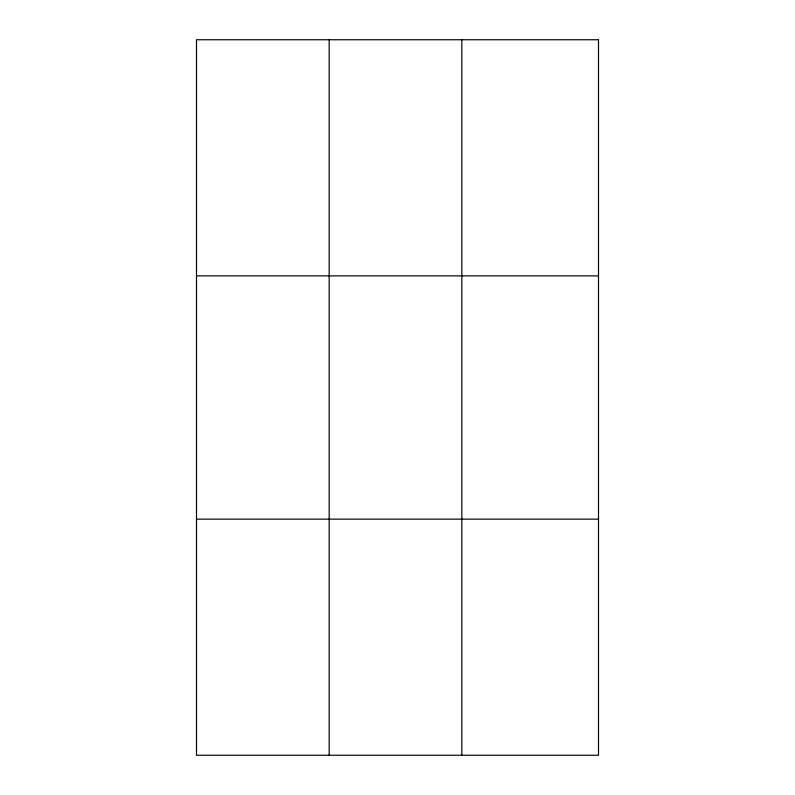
<?xml version="1.0" encoding="UTF-8"?>
<svg xmlns="http://www.w3.org/2000/svg" width="795" height="795" viewBox="0 0 795 795"><rect width="100%" height="100%" fill="white"/><g stroke="black" fill="none" stroke-linecap="round" stroke-linejoin="round"><path stroke-width="1.19" d="M329.16 39.75L329.16 755.25M461.825 39.75L461.825 755.25M196.494 275.865L598.506 275.865M196.494 519.135L598.506 519.135M598.506 39.75L196.494 39.75L196.494 755.25L598.506 755.25L598.506 39.75"/></g></svg>
